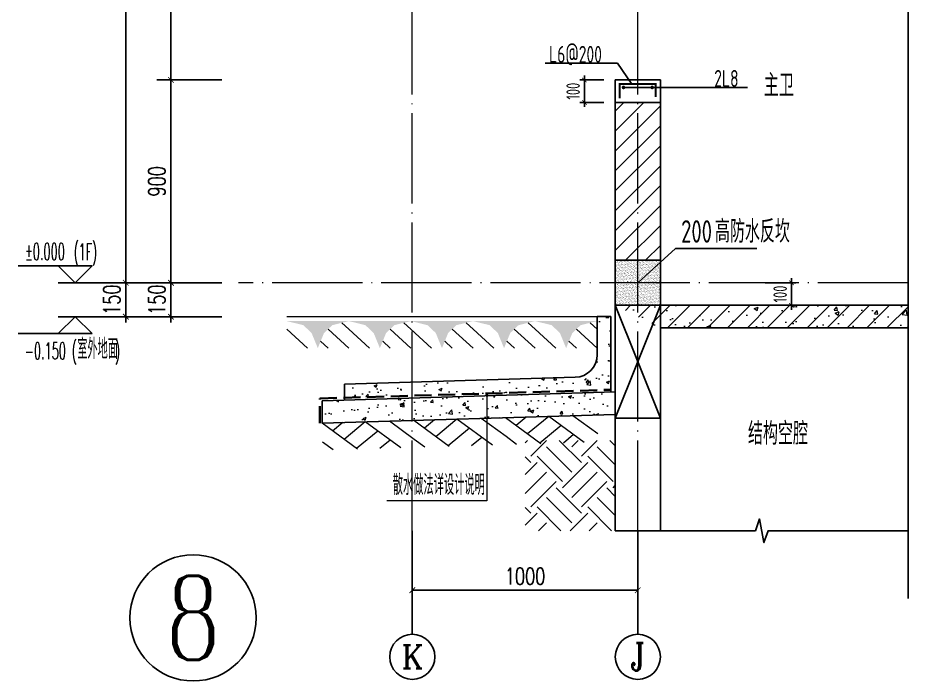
# Model space of a CAD drawing. Extents: x -668857 to 154266, y -275694 to 291306.
# Drawn here: x 53920 to 57919, y 144432 to 147374 of the extents above; entities that cross this region are included whole.
import ezdxf
from ezdxf.enums import TextEntityAlignment as Align

# ---------------------------------------------------------------- set-up
doc = ezdxf.new("R2010")
doc.units = 0
doc.header["$LTSCALE"] = 1000
doc.linetypes.add('DASH', pattern=[0.35, 0.25, -0.1])
doc.linetypes.add('DOTE', pattern=[2.4200000000000004, 2, -0.2, 0.02, -0.2])
doc.layers.get('0').update_dxf_attribs({"linetype": 'CONTINUOUS'})
doc.layers.get('DEFPOINTS').update_dxf_attribs({"linetype": 'CONTINUOUS'})
for name, color, linetype in [('A-AXIS_TEXT', 7, 'CONTINUOUS'), ('AXIS', 3, 'CONTINUOUS'), ('COLUMN', 4, 'CONTINUOUS'), ('DIM', 2, 'CONTINUOUS'), ('DIM_ELEV', 3, 'CONTINUOUS'), ('DIM_IDEN', 67, 'CONTINUOUS'), ('DIM_SYMB', 3, 'CONTINUOUS'), ('PUB_DIM', 3, 'CONTINUOUS'), ('PUB_TEXT', 2, 'CONTINUOUS'), ('REIN', 6, 'CONTINUOUS'), ('S-大样-砼线', 7, 'CONTINUOUS'), ('S-引出线', 40, 'CONTINUOUS'), ('TEXT', 2, 'CONTINUOUS'), ('WALL', 5, 'CONTINUOUS'), ('立面-看线', 251, 'CONTINUOUS')]:
    doc.layers.add(name, color=color, linetype=linetype)
for name, color, linetype, lineweight in [('AXIS_TEXT', 7, 'CONTINUOUS', 20), ('DOTE', 19, 'DOTE', 9), ('PUB_HATCH', 8, 'CONTINUOUS', 9), ('填充', 251, 'CONTINUOUS', 5), ('平面-排水沟', 86, 'CONTINUOUS', 15), ('立面-中轮廓线', 30, 'CONTINUOUS', 35), ('粉刷', 251, 'CONTINUOUS', 9)]:
    doc.layers.add(name, color=color, linetype=linetype, lineweight=lineweight)
doc.styles.add('_TCH_AXIS', font='COMPLEX', dxfattribs={"bigfont": 'GBCBIG'})
doc.styles.add('_TCH_DIM', font='SIMPLEX.shx', dxfattribs={"width": 0.7, "bigfont": 'GBCBIG.shx'})
doc.styles.add('_TCH_DIM_T3', font='SIMPLEX', dxfattribs={"width": 0.7058823529411765, "bigfont": 'GBCBIG'})
doc.styles.add('COMPLEX', font='COMPLEX')
doc.styles.add('DIM_FONT_T3', font='SIMPLEX', dxfattribs={"width": 0.7058823529411765, "bigfont": 'GBCBIG'})
doc.styles.add('TSSD_DIMENSION', font='Tssdeng.shx', dxfattribs={"width": 0.7, "bigfont": 'tssdchn.shx'})
doc.styles.add('TSSD_REIN', font='tssdeng.shx', dxfattribs={"width": 0.7, "height": 300, "bigfont": 'tssdchn.shx'})
doc.styles.add('w', font='tssdeng.shx', dxfattribs={"width": 0.8, "bigfont": 'tssdchn.shx'})
doc.dimstyles.new('_TCH_ARCH&&25', dxfattribs={"dimtxt": 74.375, "dimasz": 25, "dimexe": 62.5, "dimexo": 75, "dimgap": 25, "dimtad": 1, "dimdec": 0, "dimzin": 0, "dimdsep": 46, "dimtxsty": '_TCH_DIM_T3', "dimblk": 'ARCHTICK', "dimcen": 0.09, "dimclrt": 7, "dimazin": 0, "dimtfac": 1, "dimtdec": 0, "dimtix": 1, "dimtmove": 2, "dimatfit": 3, "dimldrblk": 'ARCHTICK', "dimfxl": 0, "dimtolj": 1, "dimtzin": 0, "dimarcsym": 0})
doc.dimstyles.new('TSSD_20_20', dxfattribs={"dimtxt": 60, "dimasz": 20, "dimexe": 20, "dimexo": 50, "dimgap": 20, "dimtad": 1, "dimdec": 0, "dimzin": 0, "dimdsep": 46, "dimtxsty": 'TSSD_DIMENSION', "dimblk": 'ARCHTICK', "dimblk1": 'ARCHTICK', "dimblk2": 'ARCHTICK', "dimcen": 0, "dimdle": 20, "dimclrt": 7, "dimadec": 0, "dimazin": 0, "dimtfac": 1, "dimtdec": 0, "dimtix": 1, "dimtmove": 2, "dimatfit": 3, "dimfxl": 0, "dimtolj": 1, "dimtzin": 0, "dimarcsym": 0})
pattern_1 = [(50.00000000000016, (28072.98604835232, 249033.2504860063), (143.4520365201507, -12.55042699651864), [14.99999999999997, -164.9999999999995]), (355.0000000000001, (28072.98604835232, 249033.2504860063), (-27.7502667226004, 150.4384267400023), [12, -132]), (100.4514000000001, (28084.94038435235, 249032.2046180062), (115.7018763428039, 137.887908412191), [12.74803799999998, -140.2284223999996]), (46.18420000000015, (28072.98604835232, 249073.2504860063), (213.448209725129, -33.10380286580305), [22.5, -247.5]), (96.63560000000004, (28090.77339735231, 249070.4918246062), (186.9325411097402, 194.8235741800888), [19.12205759999994, -210.3425999999996]), (351.1842000000001, (28072.98604835232, 249073.2504860063), (186.9323890267249, 194.8237201850654), [18, -198]), (21.00000000000014, (28092.98604835232, 249063.2504860063), (119.3814104236925, -80.52377813306745), [15, -165]), (326.0000000000002, (28092.98604835232, 249063.2504860063), (48.66306638431596, 145.0300090093707), [11.99999999999997, -131.9999999999995]), (71.45140000000016, (28102.93449495232, 249056.5401648062), (168.0445257162978, 64.50609934199092), [12.74803799999997, -140.2284223999995]), (37.50000000000015, (28072.98604835232, 249033.2504860063), (2.431971063457958, 66.5787707662623), [0, -130.3999999999995, 0, -133.9999999999995, 0, -132.4999999999995]), (7.500000000000139, (28072.98604835232, 249033.2504860063), (52.61390748842951, 78.8823423764722), [0, -76.39999999999995, 0, -127.4, 0, -50.49999999999998]), (327.5000000000001, (28028.38604835235, 249033.2504860063), (106.7644872344818, -4.510974346875678), [0, -50, 0, -156, 0, -207]), (317.5000000000001, (28008.38604835235, 249033.2504860063), (116.6372338684772, 20.02099646646384), [0, -64.99999999999973, 0, -103.5999999999997, 0, -146.9999999999995])]

# ---------------------------------------------------------------- blocks, each defined once
blk = doc.blocks.new('$LINEPAT$素土夯实')
at = {"color": 0}
for p, q in [((0, -210.0000000002183), (210.0000000002183, 0)), ((120.0000000004366, -300), (420.0000000004366, 0)), ((420.0000000004366, 0), (607.5000000004366, -187.5)), ((495.0000000004366, -300), (795.0000000008258, 0)), ((615.0000000006003, 0), (705.0000000005821, -89.99999999998181)), ((314.9999999997817, -105.0000000001091), (502.4999999997817, -292.5000000001091)), ((210.0000000002183, -209.9999999999454), (300, -300)), ((705.0000000010441, -300), (795.0000000008258, -210.0000000002183))]:
    blk.add_line(p, q, dxfattribs=at)
blk = doc.blocks.new('$LinePat$自然土壤')
at = {"color": 0}
for p, q in [((0, -90.00000000005457), (70.98591549290177, -19.01408450693634)), ((0, -300), (210.7368421054289, -89.26315789457112)), ((420.0000000004366, -300), (629.9999999995634, -90.00000000005457)), ((210.0000000002183, -300), (286.3636363636379, -223.6363636365804))]:
    blk.add_line(p, q, dxfattribs=at)
for points in [[(0, 0), (629.9999999995634, 0), (168.0000000003929, -44.99999999989086), (462.0000000002619, -44.99999999989086)], [(168.0000000003929, -44.99999999989086), (462.0000000002619, -44.99999999989086), (252.0000000000437, -131.9999999998799), (377.9999999995198, -131.9999999998799)], [(252.0000000000437, -131.9999999998799), (377.9999999995198, -131.9999999998799), (314.9999999997817, -300)]]:
    blk.add_solid(points, dxfattribs=at)
blk = doc.blocks.new('sanshui')
at = {"layer": '粉刷'}
h = blk.add_hatch(dxfattribs=at)
h.set_pattern_fill('混凝土', color=256, scale=20)
h.set_pattern_definition(pattern_1)
edge = h.paths.add_edge_path()
edge.add_line((346317.8252895003, 427329.631422094), (346257.8252895003, 427329.6314220941))
edge.add_line((346257.8252895004, 427329.631422094), (346257.8252895003, 427160.2764119735))
edge.add_arc((346157.8252895003, 427160.2764119735), 100.0000000000227, 271.7183580016376, 359.9999999999833, ccw=False)
edge.add_line((346160.8239404108, 427060.3213816212), (345137.8252895002, 427029.6314220941))
edge.add_line((345137.8252895002, 427029.6314220941), (345137.8252895002, 426969.6044281662))
edge.add_line((345137.8252895002, 426969.6044281662), (346317.8252895002, 427005.0044281661))
edge.add_line((346317.8252895002, 427005.0044281661), (346317.8252895003, 427329.631422094))
h = blk.add_hatch(dxfattribs=at)
h.set_pattern_fill('混凝土', color=256, scale=20)
h.set_pattern_definition(pattern_1)
h.paths.add_polyline_path([(346337.8252895002, 426895.5549392985), (346337.8252895002, 426995.5999291781), (345037.8252895002, 426956.5999291783), (345037.8252895002, 426856.5549392988)])
at = {"layer": 'COLUMN'}
for p, q in [((346257.8252895004, 427329.631422094), (346317.8252895004, 427329.631422094)), ((346257.8252895003, 427160.2764119735), (346257.8252895004, 427329.631422094)), ((346317.8252895002, 426994.999929178), (346317.8252895004, 427329.631422094)), ((346160.8239404108, 427060.3213816212), (345137.8252895002, 427029.6314220941)), ((345137.8252895002, 426959.5999291783), (345137.8252895002, 427029.6314220941)), ((346338.1251545461, 426995.6089251295), (345037.8252895002, 426956.5999291783)), ((345037.8252895002, 426856.5549392988), (345037.8252895002, 426956.5999291783)), ((346338.1251545559, 426895.5639352502), (345037.8252895002, 426856.5549392988))]:
    blk.add_line(p, q, dxfattribs=at)
blk.add_arc((346157.8252895003, 427160.2764119735), 100, 271.7183580025722, 0, dxfattribs=at)
at = {"layer": '立面-中轮廓线', "linetype": 'DASH', "ltscale": 0.3}
blk.add_lwpolyline([(345027.8252895002, 426856.5549392988), (345027.8252895002, 426966.3044281662), (346317.8252895002, 427005.0044281661)], dxfattribs=at)
at = {"layer": '粉刷'}
blk.add_line((344881.4937397202, 427329.6314220942), (346257.8252895004, 427329.6314220939), dxfattribs=at)
at = {"layer": '粉刷', "yscale": 0.4, "zscale": 0.4}
for name, p, xscale, rotation in [('$LinePat$自然土壤', (345156.7600496762, 427309.6314220941), -0.4369306507241237, 359.9999999999903), ('$LinePat$自然土壤', (345432.0263596322, 427309.631422094), -0.4369306507241237, 359.9999999999903), ('$LinePat$自然土壤', (345707.2926695882, 427309.631422094), -0.4369306507241237, 359.9999999999903), ('$LinePat$自然土壤', (345982.5589795442, 427309.631422094), -0.4369306507241237, 359.9999999999903), ('$LinePat$自然土壤', (346257.8252895002, 427309.6314220939), -0.4369306507241237, 359.9999999999903), ('$LINEPAT$素土夯实', (345851.1586228333, 426880.9549392986), -0.5117605352322558, 1.718358001643932), ('$LINEPAT$素土夯实', (346257.8252894999, 426893.1549392985), -0.5117605352322558, 1.718358001643932), ('$LINEPAT$素土夯实', (345444.4919561668, 426868.7549392987), -0.5117605352322558, 1.718358001643932)]:
    blk.add_blockref(name, p, dxfattribs=dict(at, xscale=xscale, rotation=rotation))
blk = doc.blocks.new('_ArchTick')
at = {"color": 0, "linetype": 'ByBlock', "const_width": 0.15}
blk.add_lwpolyline([(-0.5, -0.5), (0.5, 0.5)], dxfattribs=at)
blk = doc.blocks.new('*D2921')
at = {"layer": 'AXIS', "color": 0, "lineweight": -2}
for p, q in [((55668.11487418448, 145024.0318001706), (55668.11487418448, 144772.4981365108)), ((56668.11487418448, 145024.0318001706), (56668.11487418448, 144772.4981365108)), ((55668.11487418448, 144834.9981365108), (56668.11487418448, 144834.9981365108))]:
    blk.add_line(p, q, dxfattribs=at)
at = {"layer": 'DEFPOINTS', "color": 0}
for p in [(55668.11487418448, 145099.0318001706), (56668.11487418448, 145099.0318001706), (56668.11487418448, 144834.9981365108)]:
    blk.add_point(p, dxfattribs=at)
at = {"layer": 'AXIS', "color": 0, "lineweight": -2, "xscale": 25, "yscale": 25, "zscale": 25, "rotation": 180}
blk.add_blockref('_ArchTick', (55668.11487418448, 144834.9981365108), dxfattribs=at)
at = {"layer": 'AXIS', "color": 0, "lineweight": -2, "xscale": 25, "yscale": 25, "zscale": 25}
blk.add_blockref('_ArchTick', (56668.11487418448, 144834.9981365108), dxfattribs=at)
at = {"layer": 'AXIS', "color": 7, "insert": (56168.11487418448, 144897.1856365108), "char_height": 74.375, "attachment_point": 5, "style": '_TCH_DIM_T3'}
blk.add_mtext('\\A1;1000', dxfattribs=at)
blk = doc.blocks.new('*D2924')
at = {"layer": 'DEFPOINTS', "color": 0}
for p in [(57183.32772348181, 146199.0342271293), (57349.28760857333, 146199.0342271293), (57183.32772348181, 146099.0342273132)]:
    blk.add_point(p, dxfattribs=at)
at = {"layer": 'DIM', "color": 0, "lineweight": -2}
for p, q in [((57349.28760857333, 146199.0342271293), (57349.28760857333, 146219.0342271293)), ((57233.32772348181, 146199.0342271293), (57369.28760857333, 146199.0342271293)), ((57349.28760857333, 146099.0342273132), (57349.28760857333, 146199.0342271293)), ((57233.32772348181, 146099.0342273132), (57369.28760857333, 146099.0342273132)), ((57349.28760857333, 146099.0342273132), (57349.28760857333, 146079.0342273132))]:
    blk.add_line(p, q, dxfattribs=at)
at = {"layer": 'DIM', "color": 0, "lineweight": -2, "xscale": 20, "yscale": 20, "zscale": 20}
for p, rotation in [((57349.28760857333, 146199.0342271293), 270), ((57349.28760857333, 146099.0342273132), 90)]:
    blk.add_blockref('_ArchTick', p, dxfattribs=dict(at, rotation=rotation))
at = {"layer": 'DIM', "color": 7, "insert": (57299.28760857331, 146149.0342272213), "char_height": 60, "attachment_point": 5, "rotation": 90, "style": 'TSSD_DIMENSION'}
blk.add_mtext('\\A1;100', dxfattribs=at)
blk = doc.blocks.new('*D2937')
at = {"layer": 'DEFPOINTS', "color": 0}
for p in [(54597.95119351952, 146199.0340897829), (54897.95119354024, 146199.0340897829), (54897.95119354024, 146048.5636416063)]:
    blk.add_point(p, dxfattribs=at)
at = {"layer": 'PUB_DIM', "color": 0, "lineweight": -2}
for p, q in [((54597.95119351952, 146199.0340897829), (54597.95119351952, 146224.0340897829)), ((54822.95119354024, 146199.0340897829), (54535.45119351952, 146199.0340897829)), ((54597.95119351952, 146048.5636416063), (54597.95119351952, 146199.0340897829)), ((54822.95119354024, 146048.5636416063), (54535.45119351952, 146048.5636416063)), ((54597.95119351952, 146048.5636416063), (54597.95119351952, 146023.5636416063))]:
    blk.add_line(p, q, dxfattribs=at)
at = {"layer": 'PUB_DIM', "color": 0, "lineweight": -2, "xscale": 25, "yscale": 25, "zscale": 25}
for p, rotation in [((54597.95119351952, 146199.0340897829), 270), ((54597.95119351952, 146048.5636416063), 90)]:
    blk.add_blockref('_ArchTick', p, dxfattribs=dict(at, rotation=rotation))
at = {"layer": 'PUB_DIM', "color": 7, "insert": (54535.7636935195, 146123.7988656946), "char_height": 74.375, "attachment_point": 5, "rotation": 90, "style": '_TCH_DIM_T3'}
blk.add_mtext('\\A1;150', dxfattribs=at)
blk = doc.blocks.new('*D2938')
at = {"layer": 'DEFPOINTS', "color": 0}
for p in [(54597.95119351952, 147099.0342273037), (54897.95119354024, 147099.0342273037), (54897.95119354024, 146199.0340897829)]:
    blk.add_point(p, dxfattribs=at)
at = {"layer": 'PUB_DIM', "color": 0, "lineweight": -2}
for p, q in [((54822.95119354024, 147099.0342273037), (54535.45119351952, 147099.0342273037)), ((54597.95119351952, 146199.0340897829), (54597.95119351952, 147099.0342273037)), ((54822.95119354024, 146199.0340897829), (54535.45119351952, 146199.0340897829))]:
    blk.add_line(p, q, dxfattribs=at)
at = {"layer": 'PUB_DIM', "color": 0, "lineweight": -2, "xscale": 25, "yscale": 25, "zscale": 25}
for p, rotation in [((54597.95119351952, 147099.0342273037), 90), ((54597.95119351952, 146199.0340897829), 270)]:
    blk.add_blockref('_ArchTick', p, dxfattribs=dict(at, rotation=rotation))
at = {"layer": 'PUB_DIM', "color": 7, "insert": (54535.7636935195, 146649.0341585433), "char_height": 74.375, "attachment_point": 5, "rotation": 90, "style": '_TCH_DIM_T3'}
blk.add_mtext('\\A1;900', dxfattribs=at)
blk = doc.blocks.new('*D2939')
at = {"layer": 'DEFPOINTS', "color": 0}
for p in [(54597.95119351952, 148499.0340897832), (54897.95119354024, 148499.0340897832), (54897.95119354024, 147099.0342273037)]:
    blk.add_point(p, dxfattribs=at)
at = {"layer": 'PUB_DIM', "color": 0, "lineweight": -2}
for p, q in [((54822.95119354024, 148499.0340897832), (54535.45119351952, 148499.0340897832)), ((54597.95119351951, 147099.0342273037), (54597.95119351952, 148499.0340897832)), ((54822.95119354024, 147099.0342273037), (54535.45119351951, 147099.0342273037))]:
    blk.add_line(p, q, dxfattribs=at)
at = {"layer": 'PUB_DIM', "color": 0, "lineweight": -2, "xscale": 25, "yscale": 25, "zscale": 25}
for p, rotation in [((54597.95119351952, 148499.0340897832), 90), ((54597.95119351951, 147099.0342273037), 270)]:
    blk.add_blockref('_ArchTick', p, dxfattribs=dict(at, rotation=rotation))
at = {"layer": 'PUB_DIM', "color": 7, "insert": (54535.76369351949, 147799.0341585435), "char_height": 74.375, "attachment_point": 5, "rotation": 90, "style": '_TCH_DIM_T3'}
blk.add_mtext('\\A1;1400', dxfattribs=at)
blk = doc.blocks.new('*D2954')
at = {"layer": 'DEFPOINTS', "color": 0}
for p in [(54397.95119351509, 146199.0340897829), (54897.95119354024, 146199.0340897829), (54897.95119354024, 146048.5636416063)]:
    blk.add_point(p, dxfattribs=at)
at = {"layer": 'PUB_DIM', "color": 0, "lineweight": -2}
for p, q in [((54397.95119351509, 146199.0340897829), (54397.95119351509, 146224.0340897829)), ((54822.95119354024, 146199.0340897829), (54335.45119351509, 146199.0340897829)), ((54397.95119351509, 146048.5636416063), (54397.95119351509, 146199.0340897829)), ((54822.95119354024, 146048.5636416063), (54335.45119351509, 146048.5636416063)), ((54397.95119351509, 146048.5636416063), (54397.95119351509, 146023.5636416063))]:
    blk.add_line(p, q, dxfattribs=at)
at = {"layer": 'PUB_DIM', "color": 0, "lineweight": -2, "xscale": 25, "yscale": 25, "zscale": 25}
for p, rotation in [((54397.95119351509, 146199.0340897829), 270), ((54397.95119351509, 146048.5636416063), 90)]:
    blk.add_blockref('_ArchTick', p, dxfattribs=dict(at, rotation=rotation))
at = {"layer": 'PUB_DIM', "color": 7, "insert": (54335.76369351507, 146123.7988656946), "char_height": 74.375, "attachment_point": 5, "rotation": 90, "style": '_TCH_DIM_T3'}
blk.add_mtext('\\A1;150', dxfattribs=at)
blk = doc.blocks.new('*D2955')
at = {"layer": 'DEFPOINTS', "color": 0}
for p in [(54397.95119351509, 149099.0340897829), (54897.95119354024, 149099.0340897829), (54897.95119354024, 146199.0340897829)]:
    blk.add_point(p, dxfattribs=at)
at = {"layer": 'PUB_DIM', "color": 0, "lineweight": -2}
for p, q in [((54822.95119354024, 149099.0340897829), (54335.45119351509, 149099.0340897829)), ((54397.95119351509, 146199.0340897829), (54397.95119351509, 149099.0340897829)), ((54822.95119354024, 146199.0340897829), (54335.45119351509, 146199.0340897829))]:
    blk.add_line(p, q, dxfattribs=at)
at = {"layer": 'PUB_DIM', "color": 0, "lineweight": -2, "xscale": 25, "yscale": 25, "zscale": 25}
for p, rotation in [((54397.95119351509, 149099.0340897829), 90), ((54397.95119351509, 146199.0340897829), 270)]:
    blk.add_blockref('_ArchTick', p, dxfattribs=dict(at, rotation=rotation))
at = {"layer": 'PUB_DIM', "color": 7, "insert": (54335.76369351507, 147649.0340897829), "char_height": 74.375, "attachment_point": 5, "rotation": 90, "style": '_TCH_DIM_T3'}
blk.add_mtext('\\A1;2900', dxfattribs=at)
blk = doc.blocks.new('_AXISO')
blk.add_circle((0, 0), 0.5)
at = {"layer": 'A-AXIS_TEXT', "style": 'COMPLEX', "width": 1.041666666666666}
blk.add_attdef('A', text='', height=0.56, dxfattribs=at).set_placement((-0.25, -0.28), (0.25, -0.28), align=Align.FIT)
blk = doc.blocks.new('*D3400')
at = {"layer": 'DEFPOINTS', "color": 0}
for p in [(56568.14240973943, 147099.0266262651), (56431.22524270543, 146999.0266262651), (56568.14240973943, 146999.0266262651)]:
    blk.add_point(p, dxfattribs=at)
at = {"layer": 'DIM', "color": 0, "lineweight": -2}
for p, q in [((56518.14240973943, 147099.0266262651), (56411.22524270543, 147099.0266262651)), ((56431.22524270543, 147099.0266262651), (56431.22524270543, 147119.0266262651)), ((56431.22524270543, 147099.0266262651), (56431.22524270543, 146999.0266262651)), ((56518.14240973943, 146999.0266262651), (56411.22524270543, 146999.0266262651)), ((56431.22524270543, 146999.0266262651), (56431.22524270543, 146979.0266262651))]:
    blk.add_line(p, q, dxfattribs=at)
at = {"layer": 'DIM', "color": 0, "lineweight": -2, "xscale": 20, "yscale": 20, "zscale": 20}
for p, rotation in [((56431.22524270543, 147099.0266262651), 270), ((56431.22524270543, 146999.0266262651), 90)]:
    blk.add_blockref('_ArchTick', p, dxfattribs=dict(at, rotation=rotation))
at = {"layer": 'DIM', "color": 7, "insert": (56381.22524270541, 147049.0266262651), "char_height": 60, "attachment_point": 5, "rotation": 90, "style": 'TSSD_DIMENSION'}
blk.add_mtext('\\A1;100', dxfattribs=at)
blk = doc.blocks.new('20210809.02283206')
at = {"layer": 'REIN', "const_width": 9}
blk.add_lwpolyline([(87484.17413905729, 66580.93723980524), (87484.17413905729, 66644.7473179046), (87644.05902665015, 66644.7473179046), (87644.05902665015, 66586.78243779903)], dxfattribs=at)
at = {"layer": 'REIN', "const_width": 8}
for points in [[(87497.66146427253, 66629.68552062381, 1), (87505.66146427253, 66629.68552062381, 1)], [(87625.09821334062, 66629.68552062381, 1), (87633.09821334062, 66629.68552062381, 1)]]:
    blk.add_lwpolyline(points, format="xyb", close=True, dxfattribs=at)
at = {"layer": 'S-引出线'}
for p, q in [((87474.5888281595, 66737.00278282212), (87154.50981688779, 66737.00278282212)), ((87538.80876634456, 66644.7473179046), (87474.5888281595, 66737.00278282212)), ((87501.66146427253, 66629.68552062381), (88051.0763514862, 66629.68552062381))]:
    blk.add_line(p, q, dxfattribs=at)
at = {"layer": 'TEXT', "style": 'w', "width": 0.7}
for s, p in [('L6@200', (87171.47256206069, 66739.17247021152)), ('2L8', (87903.94640226947, 66632.06966891466))]:
    blk.add_text(s, height=75, rotation=1.867629851175362e-07, dxfattribs=at).set_placement(p)
blk = doc.blocks.new('20210809.03304593')
at = {"layer": 'S-大样-砼线'}
for p, q in [((87154.50981688779, 67080.93722573313), (87354.50981570501, 66580.93723981472)), ((87354.51276363153, 67080.93722573109), (87154.51276483014, 66580.93723980524))]:
    blk.add_line(p, q, dxfattribs=at)
blk.add_lwpolyline([(87354.50982275046, 67080.93722572736), (87154.50981688779, 67080.93722572736), (87154.50981688965, 66580.93723980896), (87354.5098227514, 66580.93723980896)], close=True, dxfattribs=at)

msp = doc.modelspace()

# ---------------------------------------------------------------- hatches: boundary and pattern name
at = {"layer": 'PUB_HATCH'}
h = msp.add_hatch(dxfattribs=at)
h.set_pattern_fill('普通砖', color=256, scale=25, style=0)
h.set_pattern_definition([(45, (-562273.4887092756, 314686.9439721279), (-44.19419150182874, 44.19419150182875), [])])
h.paths.add_polyline_path([(56768.14535062027, 146299.0342273038), (56768.14535062027, 146999.0342273042), (56568.14535062027, 146999.0342273042), (56568.14535062027, 146299.0342273038)])
h = msp.add_hatch(dxfattribs=at)
h.set_pattern_fill('钢筋混凝土', color=256, scale=25, style=0)
h.set_pattern_definition([(45, (-562273.4887092756, 314642.0661346278), (-44.19417382415921, 44.19417382415922), []), (49.99999999999999, (-562273.4887092756, 314642.0661346278), (179.3150456501884, -15.68803374564878), [18.75, -206.25]), (355, (-562273.4887092756, 314642.0661346278), (-34.68783340325, 188.048033425003), [15, -165]), (100.4514, (-562258.5457892758, 314640.7587996279), (144.6273454285054, 172.3598855152384), [15.9350475, -175.285528]), (46.18420000000002, (-562273.4887092756, 314692.0661346278), (266.8102621564111, -41.37975358225452), [28.12499999999995, -309.3749999999992]), (96.6356, (-562251.2545230256, 314688.6178078778), (233.6656763871758, 243.5294677251104), [23.902572, -262.92825]), (351.1842, (-562273.4887092756, 314692.0661346278), (233.6654862834068, 243.5296502313311), [22.5, -247.5]), (21, (-562248.4887092756, 314679.5661346278), (149.2267630296154, -100.6547226663347), [18.75, -206.25]), (326.0000000000001, (-562248.4887092756, 314679.5661346278), (60.82883298039543, 181.2875112617133), [15, -165]), (71.4514, (-562236.0531510257, 314671.1782331279), (210.0556571453725, 80.6326241774881), [15.9350475, -175.285528]), (37.50000000000001, (-562273.4887092756, 314642.0661346278), (3.039963829322667, 83.22346345782788), [0, -163, 0, -167.5, 0, -165.625]), (7.499999999999999, (-562273.4887092756, 314642.0661346278), (65.76738436053715, 98.60292797059006), [0, -95.5, 0, -159.25, 0, -63.125]), (327.5, (-562329.2387092756, 314642.0661346278), (133.4556090431022, -5.638717933594939), [0, -62.5, 0, -195, 0, -258.75]), (317.5, (-562354.2387092756, 314642.0661346278), (145.7965423355966, 25.02624558307943), [0, -81.25, 0, -129.5, 0, -183.75])])
h.paths.add_polyline_path([(57866.6702698468, 146099.0342273083), (56568.14535633579, 146099.0342273106), (56768.14230820292, 145999.0342273069), (57866.67026984715, 145999.0342273083)])
at = {"layer": '填充'}
h = msp.add_hatch(dxfattribs=at)
h.set_pattern_fill('EARTH', color=250, scale=50, angle=45, style=0)
h.set_pattern_definition([(45, (-1058930.127999171, -310094.338075306), (0, 224.5064030267289), [158.75, -158.75]), (45, (-1058972.222949739, -310052.2431247383), (0, 224.5064030267289), [158.75, -158.75]), (45, (-1059014.317900306, -310010.1481741709), (0, 224.5064030267289), [158.75, -158.75]), (135, (-1059014.317900306, -309982.0848737925), (-224.5064030267289, 0), [158.75, -158.75]), (135, (-1058972.222949739, -309939.989923225), (-224.5064030267289, 0), [158.75, -158.75]), (135, (-1058930.127999171, -309897.8949726576), (-224.5064030267289, 0), [158.75, -158.75])])
h.paths.add_polyline_path([(56568.14535109547, 145499.0318001706), (56168.14535109524, 145499.0318001706), (56168.14535109315, 145099.0318002371), (56568.14535109315, 145099.0318001113)])
at = {"layer": '立面-看线'}
h = msp.add_hatch(dxfattribs=at)
h.set_pattern_fill('碎沙', color=256, scale=4)
h.set_pattern_definition([(37.50000000000001, (-744485.0942932491, -239262.9182324155), (-0.32000625919681, 9.788264746586847), [0, -7.7216, 0, -8.636000000000001, 0, -8.255]), (7.499999999999999, (-744485.0942932491, -239262.9182324155), (8.990465662760052, 14.33650201136708), [0, -4.1656, 0, -6.9596, 0, -2.667]), (327.5, (-744491.342693249, -239262.9182324155), (15.81984740482916, 0.028743693570914), [0, -2.54, 0, -9.144, 0, -11.938]), (317.5, (-744491.342693249, -239262.9182324155), (15.27112904944595, 4.458586465144325), [0, -1.27, 0, -5.9944, 0, -6.858])])
h.paths.add_polyline_path([(56568.14535737725, 146099.0342272182), (56768.14535743871, 146099.0342268819), (56768.14535746945, 146299.0342270473), (56568.14535740798, 146299.0342275602)])

# ---------------------------------------------------------------- linework, layer by layer
at = {"layer": 'AXIS'}
for p, q in [((55668.11487418448, 145099.031800171), (55668.11487418448, 144639.6399943827)), ((56668.11487418448, 145099.031800171), (56668.11487418448, 144639.6399943827))]:
    msp.add_line(p, q, dxfattribs=at)
at = {"layer": 'AXIS', "color": 6}
msp.add_circle((54696.32056978007, 144712.4556740953), 280, dxfattribs=at)
at = {"layer": 'DIM_ELEV'}
for p, q in [((54247.9511935137, 146274.0340897829), (53919.9511935137, 146274.0340897829)), ((54172.9511935137, 146199.0340897829), (54097.9511935137, 146274.0340897829)), ((54172.9511935137, 146199.0340897829), (54247.9511935137, 146274.0340897829)), ((54597.9511935194, 146199.0340897829), (54097.9511935137, 146199.0340897829)), ((54172.9511935137, 146048.5636416063), (54097.9511935137, 145973.5636416063)), ((54597.9511935194, 146048.5636416063), (54097.9511935137, 146048.5636416063)), ((54172.9511935137, 146048.5636416063), (54247.9511935137, 145973.5636416063)), ((54247.9511935137, 145973.5636416063), (53919.9511935137, 145973.5636416063))]:
    msp.add_line(p, q, dxfattribs=at)
at = {"layer": 'DIM_IDEN'}
for p, q in [((56668.14561585209, 146199.0343306978), (56834.95653105911, 146350.5518250937)), ((56834.95653105911, 146350.5518250937), (57195.13304266415, 146350.5518250937))]:
    msp.add_line(p, q, dxfattribs=at)
at = {"layer": 'DIM_SYMB'}
for points in [[(57866.67026984703, 162179.034089777), (57866.67026984657, 153517.157944977), (57919.17026984657, 153498.049507678), (57814.17026984657, 153479.5351747036), (57866.67026984657, 153460.907944977), (57866.6702698461, 144799.0318001769)], [(56568.14535221632, 145099.0318001769), (57189.28281103121, 145099.031800177), (57208.39124833024, 145151.531800177), (57226.90558130469, 145046.531800177), (57245.53281103121, 145099.031800177), (57866.6702698461, 145099.031800177)]]:
    msp.add_lwpolyline(points, dxfattribs=at)
at = {"layer": 'DOTE', "color": 1, "linetype": 'DOTE', "ltscale": 0.2}
for p, q in [((56668.1453506205, 145099.0318001769), (56668.14535062003, 162779.0340897767)), ((55668.1453506205, 145099.0318001769), (55668.14535062003, 151999.0340897829)), ((57866.67026984633, 146199.0340897829), (54897.95119354024, 146199.0340897829))]:
    msp.add_line(p, q, dxfattribs=at)
at = {"layer": 'WALL'}
for p, q in [((56768.14535062027, 147099.0342273041), (56568.14535062143, 147099.0342273023)), ((56568.14535062143, 147099.0342273023), (56568.14535062143, 146999.0342273368)), ((56768.14535062027, 146999.0342273042), (56768.14535062027, 147099.0342273041)), ((56568.14535062027, 146299.0342273038), (56568.14535062027, 146999.0342273042)), ((56568.14535062143, 146999.0342273368), (56768.14535062027, 146999.0342273042)), ((56768.14535062027, 146299.0342273038), (56768.14535062027, 146999.0342273042)), ((56568.14535062027, 146299.0342273038), (56768.14535062027, 146299.0342273038)), ((56568.11487423093, 145099.0348483887), (56568.14535633579, 146099.0342273106)), ((57866.6702698468, 146099.0342273083), (56568.14535633579, 146099.0342273106)), ((57866.67026984715, 145999.0342273083), (57866.6702698468, 146099.0342273083)), ((56768.11487413803, 145099.0287519652), (56768.14230820292, 145999.0342273069)), ((57866.67026984715, 145999.0342273083), (56768.14230820292, 145999.0342273069)), ((56568.11487423093, 145099.0348483887), (56768.11487413803, 145099.0287519652))]:
    msp.add_line(p, q, dxfattribs=at)
msp.add_lwpolyline([(56568.14535737073, 146299.0342273038), (56768.1453575067, 146299.0342273038), (56768.1453575067, 146099.0342273038), (56568.14535737073, 146099.0342273038)], close=True, dxfattribs=at)
at = {"layer": '平面-排水沟'}
for p, q in [((55999.1290237162, 145699.4411030113), (55999.1290237162, 145231.600053843)), ((55999.1290237162, 145231.600053843), (55554.99727512966, 145231.600053843))]:
    msp.add_line(p, q, dxfattribs=at)
at = {"layer": '平面-排水沟', "const_width": 6.666666666666667}
msp.add_lwpolyline([(55999.1290237162, 145702.7744363447, 1), (55999.1290237162, 145696.107769678, 1)], format="xyb", close=True, dxfattribs=at)

# ---------------------------------------------------------------- block references
msp.add_blockref('sanshui', (-289769.9798039258, -281280.5973323111))
at = {"layer": 'AXIS'}
ref = msp.add_blockref('_AXISO', (55668.11487418448, 144539.6399943827), dxfattribs=dict(at, xscale=200, yscale=200, zscale=200))
ref.add_attrib('A', 'K', dxfattribs={"layer": 'AXIS_TEXT', "height": 103.815009077328, "style": '_TCH_AXIS'}).set_placement((55621.15094150661, 144487.732489844), (55715.07880686235, 144487.732489844), align=Align.FIT)
ref = msp.add_blockref('_AXISO', (56668.11487418448, 144539.6399943827), dxfattribs=dict(at, xscale=200, yscale=200, zscale=200))
ref.add_attrib('A', 'J', dxfattribs={"layer": 'AXIS_TEXT', "height": 124.0164149392218, "style": '_TCH_AXIS'}).set_placement((56635.63438455749, 144477.6317869131), (56700.59536381147, 144477.6317869131), align=Align.FIT)
at = {"layer": 'REIN'}
msp.add_blockref('20210809.02283206', (-30897.04038422194, 80435.91986217393), dxfattribs=at)
at = {"layer": '立面-看线'}
msp.add_blockref('20210809.03304593', (-30586.36740612483, 79018.09700157269), dxfattribs=at)

# ---------------------------------------------------------------- texts
at = {"layer": 'AXIS_TEXT', "color": 6, "style": '_TCH_AXIS'}
msp.add_text('8', height=372.7585318633539, dxfattribs=at).set_placement((54572.06772582559, 144526.0764081636), (54820.57341373456, 144526.0764081636), align=Align.FIT)
at = {"layer": 'PUB_TEXT'}
for s, height, style, width, p in [('主卫', 100, 'TSSD_REIN', 0.7, (57227.36345250544, 147024.6572054218)), ('200', 100, 'TSSD_REIN', 0.7, (56859.96564591827, 146376.8018250937)), ('高防水反坎', 100, 'TSSD_REIN', 0.7, (57010.09710423567, 146376.8018250937)), ('%%P0.000', 74.375, '_TCH_DIM', 0.4941176470588236, (53950.9511935137, 146300.2840897829)), ('(1F)', 74.375, '_TCH_DIM', 0.4941176470588236, (54166.3261935137, 146299.0590897829)), ('-0.150', 74.375, '_TCH_DIM', 0.4941176470588236, (53949.55119351367, 145859.8136416063)), ('(', 74.375, '_TCH_DIM', 0.4941176470588236, (54158.27619351365, 145861.0386416063)), ('室外地面', 89.36170212765958, '_TCH_DIM', 0.7, (54182.77619351365, 145861.0386416063)), (')', 74.375, '_TCH_DIM', 0.4941176470588236, (54349.58470415196, 145861.0386416063)), ('结构空腔', 100, 'TSSD_REIN', 0.7, (57156.57348595129, 145480.4499978497)), ('散水做法详设计说明', 89.36170212765958, 'DIM_FONT_T3', 0.7058823529411765, (55581.24727512966, 145257.850053843))]:
    msp.add_text(s, height=height, dxfattribs=dict(at, style=style, width=width)).set_placement(p)

# ---------------------------------------------------------------- dimensions: what is measured, and where the dimension line sits
at = {"layer": 'AXIS'}
dim = msp.add_aligned_dim(p1=(55668.11487418448, 145099.0318001706), p2=(56668.11487418448, 145099.0318001706), distance=-264.0336636597931, dimstyle='_TCH_ARCH&&25', dxfattribs=at)
dim.commit()
dim.dimension.update_dxf_attribs({"geometry": '*D2921', "text_midpoint": (56168.11487418448, 144897.1856365108)})
at = {"layer": 'DIM'}
dim = msp.add_linear_dim(base=(56431.22524270543, 146999.0266262651), p1=(56568.14240973943, 147099.0266262651), p2=(56568.14240973943, 146999.0266262651), angle=90, dimstyle='TSSD_20_20', dxfattribs=at)
dim.commit()
dim.dimension.update_dxf_attribs({"geometry": '*D3400', "text_midpoint": (56381.22524270541, 147049.0266262651)})
dim = msp.add_aligned_dim(p1=(57183.32772348181, 146099.0342273132), p2=(57183.32772348181, 146199.0342271293), distance=-165.95988509152085, dimstyle='TSSD_20_20', dxfattribs=at)
dim.commit()
dim.dimension.update_dxf_attribs({"geometry": '*D2924', "text_midpoint": (57299.28760857331, 146149.0342272213)})
at = {"layer": 'PUB_DIM'}
for p1, p2, distance, picture, middle in [((54897.95119354024, 146199.0340897829), (54897.95119354024, 149099.0340897829), 500.00000002515304, '*D2955', (54335.76369351507, 147649.0340897829)), ((54897.95119354024, 147099.0342273037), (54897.95119354024, 148499.0340897832), 300.0000000207219, '*D2939', (54535.76369351949, 147799.0341585435)), ((54897.95119354024, 146199.0340897829), (54897.95119354024, 147099.0342273037), 300.0000000207219, '*D2938', (54535.7636935195, 146649.0341585433)), ((54897.95119354024, 146048.5636416063), (54897.95119354024, 146199.0340897829), 500.000000025153, '*D2954', (54335.76369351507, 146123.7988656946)), ((54897.95119354024, 146048.5636416063), (54897.95119354024, 146199.0340897829), 300.0000000207219, '*D2937', (54535.7636935195, 146123.7988656946))]:
    dim = msp.add_aligned_dim(p1=p1, p2=p2, distance=distance, dimstyle='_TCH_ARCH&&25', dxfattribs=at)
    dim.commit()
    dim.dimension.update_dxf_attribs({"geometry": picture, "text_midpoint": middle})

doc.saveas('drawing.dxf')
